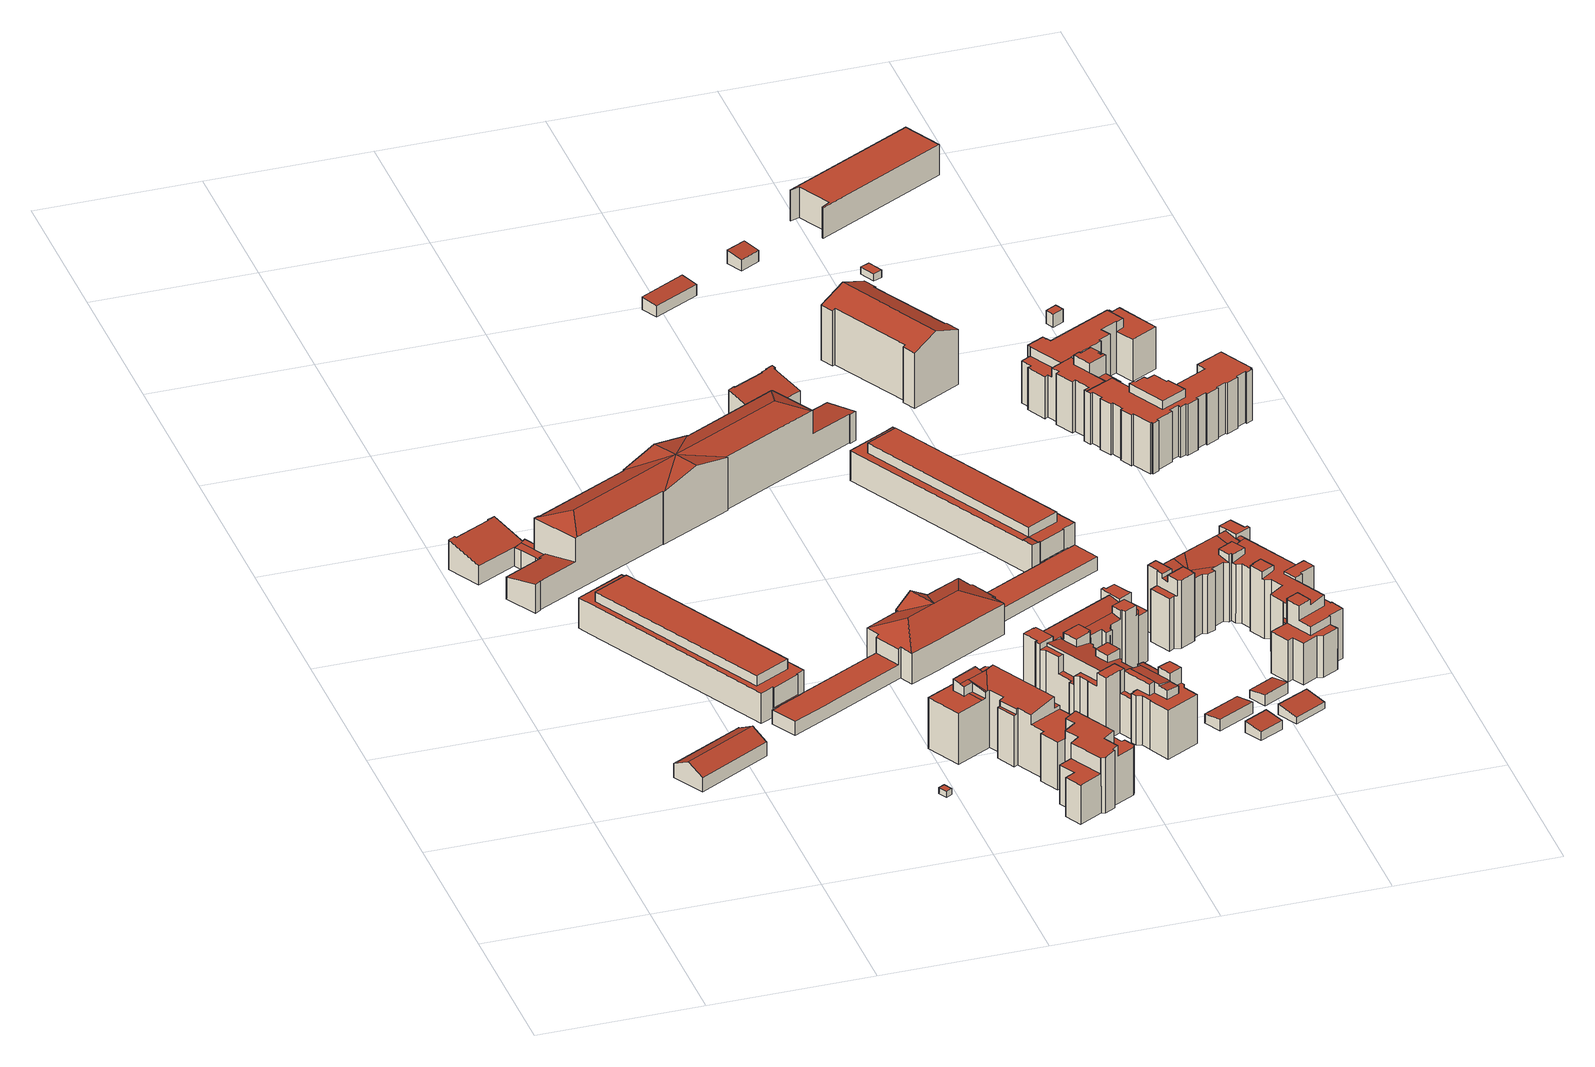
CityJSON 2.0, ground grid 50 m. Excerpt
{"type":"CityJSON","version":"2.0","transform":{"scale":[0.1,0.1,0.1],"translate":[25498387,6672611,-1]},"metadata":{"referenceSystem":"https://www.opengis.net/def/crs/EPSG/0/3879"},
"CityObjects":{
"building1":{"type":"Building","attributes":{"dateOfConstruction":"1844-01-01","measuredHeight":7.4,"class":"Lasten päiväkodit","function":"Lasten päiväkodit","usage":"Talousrakennus","roofType":"3500","storeysAboveGround":1},"address":[{"Country":"Finland","Locality":"Helsinki","ThoroughfareNumber":"3","ThoroughfareName":"Merikasarminkatu","PostCode":"00160"}],"geometry":[{"type":"Solid","lod":"2","boundaries":[[[[0,1,2,3]],[[4,5,6]],[[1,0,7,4,8]],[[6,8,4]],[[2,9,10,3]],[[9,2,1,8,6,5]],[[0,3,10,11,7]],[[9,5,11,10]],[[11,5,4,7]]]],"semantics":{"surfaces":[{"type":"GroundSurface"},{"type":"WallSurface"},{"type":"RoofSurface"}],"values":[[0,1,1,2,1,1,1,2,2]]}}]},
"building2":{"type":"Building","attributes":{"dateOfConstruction":"1979-01-01","measuredHeight":2,"usage":"Varastorakennus","roofType":"1000"},"address":[{"Country":"Finland","Locality":"Helsinki"}],"geometry":[{"type":"Solid","lod":"2","boundaries":[[[[12,13,14,15]],[[16,15,14,17]],[[18,12,15,16]],[[19,13,12,18]],[[13,19,17,14]],[[19,18,16,17]]]],"semantics":{"surfaces":[{"type":"WallSurface"},{"type":"GroundSurface"},{"type":"RoofSurface"}],"values":[[0,1,0,2,0,0]]}}]},
"building3":{"type":"Building","attributes":{"dateOfConstruction":"1820-01-01","measuredHeight":20.2,"class":"Toimistorakennukset","function":"Toimistorakennukset","usage":"Toimistorakennus","roofType":"3200;2100;3500","storeysAboveGround":3},"address":[{"Country":"Finland","Locality":"Helsinki","ThoroughfareNumber":"22","ThoroughfareName":"Laivastokatu","PostCode":"00160"}],"geometry":[{"type":"Solid","lod":"2","boundaries":[[[[20,21,22,23]],[[24,25,26,27]],[[28,29,30,31]],[[32,33,34,35]],[[36,37,38,39]],[[40,41,42,43]],[[44,45,46,47,48]],[[26,25,49,50]],[[51,52,53,54]],[[55,56,57,58]],[[59,60,61,62,63]],[[53,56,55,54]],[[64,65,66,67]],[[20,23,68,42,41,69,70,71]],[[34,21,20,71,72,35]],[[73,74,49,25,24,75,57,56,53,52,76,77,48,78,79]],[[58,57,75,80]],[[32,35,72,81,82,83,84]],[[31,30,85,86]],[[72,71,70,81]],[[87,88,89,90]],[[91,76,52,51]],[[82,92,93,83]],[[94,95,88,87]],[[96,97,98,99,100]],[[101,102,103,104,105,106,107]],[[105,104,108,45,44,77,76,91]],[[95,109,110,111,64,67,112,113,89,88]],[[114,115,79,78,47,46,116]],[[86,85,117,118,60,59,119]],[[43,42,68,120]],[[121,122,123,124,63,125,126]],[[127,128,129,130,124,123]],[[131,121,126,132]],[[49,74,133,50]],[[101,107,134,63,62,61]],[[135,110,109,136]],[[82,132,137,92]],[[36,39,137,132,126,125,63,138]],[[130,63,124]],[[138,63,99,98]],[[139,122,121,131,69,41,40]],[[108,140,141,116,46,45]],[[97,37,36,138,98]],[[131,132,82,81,70,69]],[[142,111,110,135]],[[77,44,48]],[[133,74,73,143]],[[106,96,100,134,107]],[[144,145,146,147]],[[73,79,115,143]],[[119,59,129,128]],[[112,84,83,93,113]],[[114,116,141,148]],[[66,33,32,84,112,67]],[[146,148,141,140,149,150,147]],[[151,152,150,149]],[[102,118,117,152,151,103]],[[120,68,23,22]],[[65,64,111,142]],[[102,101,61,60,118]],[[130,129,59,63]],[[63,134,100,99]],[[80,75,24,27]],[[145,144,29,28]],[[127,123,122,139]],[[38,90,89,113,93,92,137,39]],[[104,103,151,149,140,108]],[[95,94,136,109]],[[47,78,48]],[[127,139,40,43,120,22,21,34,33,66,65,142,135,136,94,87,90,38,37,97,96,106,105,91,51,54,55,58,80,27,26,50,133,143,115,114,148,146,145,28,31,86,119,128]],[[144,147,150,152,117,85,30,29]]]],"semantics":{"surfaces":[{"type":"WallSurface"},{"type":"RoofSurface"},{"type":"GroundSurface"}],"values":[[0,0,0,0,0,0,1,0,0,0,1,0,0,1,0,1,0,1,0,0,0,0,1,0,0,0,0,1,0,0,0,1,0,1,0,1,0,0,1,1,1,0,1,0,0,0,0,0,0,0,0,0,0,0,0,0,0,0,0,0,1,1,1,0,0,0,0,1,0,0,2,1]]}}]},
"building4":{"type":"Building","attributes":{"dateOfConstruction":"1979-01-01","measuredHeight":20.5,"class":"Asuinkerrostalot","function":"Muut kerrostalot","usage":"Asuinrakennus","roofType":"1000;2100;2100","storeysAboveGround":6},"address":[{"Country":"Finland","Locality":"Helsinki","ThoroughfareNumber":"4","ThoroughfareName":"Amiraalinkatu","PostCode":"00160"}],"geometry":[{"type":"Solid","lod":"2","boundaries":[[[[153,154,155,156]],[[157,158,159,160]],[[161,162,163,164]],[[165,166,167,168]],[[169,170,171,172,173,174,175,176,177,178,179,180,181,182,183,159,158,184,168,167,185,186,187,188,189,190,191,192,193]],[[194,195,196,197]],[[198,190,189,199]],[[200,199,189,188]],[[201,202,203,204]],[[205,206,207,208]],[[209,210,211,212]],[[213,214,180,179,215,216]],[[217,192,191,218]],[[219,220,221,222,223,224]],[[195,225,226,196]],[[227,228,229,230]],[[160,159,183,231]],[[232,233,234,235,236,237,238,239,240,241]],[[242,243,244,245]],[[246,247,248,249]],[[173,172,194,197,250]],[[203,251,227,230,252,253,254,246,249,255,244,243,256,257,164,163,212,211,258,259,216,215,260,261,204]],[[262,155,154,263,264,248,247,265,266,267,229,228,268,269]],[[230,229,267,252]],[[254,265,247,246]],[[270,223,222,271]],[[272,208,207,273,238,237]],[[236,274,272,237]],[[245,244,255,275]],[[268,228,227,251,276,277]],[[278,264,263,279]],[[271,222,221,280]],[[205,281,240,239,282,206]],[[200,188,187,283]],[[250,284,174,173]],[[209,212,163,162]],[[176,234,233,177]],[[283,187,186,285]],[[286,185,167,166]],[[287,184,158,157]],[[288,258,211,210]],[[282,239,238,273]],[[170,289,290,171]],[[232,178,177,233]],[[289,225,195,290]],[[231,183,182,291]],[[206,282,273,207]],[[262,269,219,224]],[[217,292,193,192]],[[196,293,284,250,197]],[[226,235,234,293,196]],[[287,165,168,184]],[[194,172,171,290,195]],[[294,256,243,242]],[[174,284,293,175]],[[266,265,254,253]],[[260,215,179,178,232,241]],[[281,295,261,260,241,240]],[[276,251,203,202]],[[296,169,193,292]],[[161,164,257,297]],[[201,204,261,295]],[[279,263,154,153]],[[288,298,259,258]],[[291,182,181,299]],[[280,221,220,300]],[[299,181,180,214]],[[294,297,257,256]],[[218,191,190,198]],[[213,216,259,298]],[[252,267,266,253]],[[274,236,235,226,225,289,170,169,296]],[[277,300,220,219,269,268]],[[270,156,155,262,224,223]],[[285,186,185,286]],[[175,293,234,176]],[[278,275,255,249,248,264]],[[278,279,153,156,270,271,280,300,277,276,202,201,295,281,205,208,272,274,296,292,217,218,198,199,200,283,285,286,166,165,287,157,160,231,291,299,214,213,298,288,210,209,162,161,297,294,242,245,275]]]],"semantics":{"surfaces":[{"type":"WallSurface"},{"type":"RoofSurface"},{"type":"GroundSurface"}],"values":[[0,0,0,0,1,1,0,0,0,0,0,0,0,1,1,0,0,1,0,0,0,1,1,0,0,0,0,0,0,0,0,0,0,0,0,0,0,0,0,0,0,0,1,0,0,0,1,0,0,1,1,0,0,0,0,0,0,0,0,0,0,0,0,0,0,0,0,0,0,0,0,0,0,0,0,0,0,2]]}}]},
"building5":{"type":"Building","attributes":{"dateOfConstruction":"1838-01-01","measuredHeight":14.2,"class":"Toimistorakennukset","function":"Toimistorakennukset","usage":"Toimistorakennus","roofType":"1000;3200;3500;2100","storeysAboveGround":3},"address":[{"Country":"Finland","Locality":"Helsinki","ThoroughfareNumber":"22","ThoroughfareName":"Laivastokatu","PostCode":"00160"}],"geometry":[{"type":"Solid","lod":"2","boundaries":[[[[301,302,303,304]],[[305,306,307,308,309,310,311,312,313,314,315,316]],[[317,318,319,320]],[[321,322,323,324]],[[325,326,327,328]],[[329,330,331,332]],[[333,334,321,324]],[[335,336,337,338]],[[339,340,330,329]],[[341,342,343,344]],[[325,328,345,346]],[[347,348,349,350,351,352,353]],[[339,354,355,356,357,358,336,335,359,360,340]],[[361,362,342,341]],[[363,364,365,366,367,368,369,370]],[[371,372,373,374,375,376,377,378,327,326,379,380,381,382]],[[383,384,385,386,387,388,310,309,308,307,306,305,389,357,356,355,354,339,329,332,390,391,392,393,394,395,396,397,398,399,400,401,402,403,404,405,406,407,408,409,410,411,412,413,414,415,416,417,418,419,420,421,422,317,320,423,424,425,426,427,428,429,430,431,432,433,434,435,436,437,369,368,367,366,438,439,440,441,442,443,444,445,446]],[[447,302,301,448]],[[428,427,426,379,326,325,346,449,450,429]],[[378,377,376,445,444,443]],[[451,452,453,454,370,369,437,436,435,434]],[[333,455,456,334]],[[457,458,459,460,400,399,398,397]],[[461,462,463,418,417,416]],[[464,465,466,467,468]],[[391,390,332,331,455,333,324,323,469,392]],[[411,470,471,412]],[[470,337,336,358,472,473,474,471]],[[448,301,304,475]],[[382,476,477,371]],[[340,360,359,335,338,478,479,456,455,331,330]],[[387,386,385,384,383,446,375,374,373,372,371,477,480]],[[481,482,483,403,402,401,400,460]],[[394,393,392,469,484,485]],[[486,343,342,362]],[[487,480,477,476,319,318,349,348]],[[353,352,463,462]],[[465,488,448,466]],[[319,476,382,381,380,379,426,425,424,423,320]],[[389,305,316,472,358,357]],[[431,430,429,450,488,465,464]],[[351,350,349,318,317,422,421,420]],[[489,345,328,327,378,443,442,441,440,490]],[[473,491,353,492,493,474]],[[494,495,467,448,488,450,449,489,490,496,497,365,364,363,370,454,453,452,451],[498,447,448,475]],[[353,462,461,499,492]],[[500,486,362,361]],[[471,474,493,492,499,415,414,413,412]],[[433,432,431,464,468,495,494,451,434]],[[475,304,303,498]],[[405,404,403,483,501,502]],[[445,376,375,446]],[[466,448,467]],[[440,439,438,366,365,497,496,490]],[[498,303,302,447]],[[487,311,310,388,387,480]],[[322,321,334,456,407,406,405,502]],[[503,504,485,484,469,323,322,502,501,483,482,481,460,459,458,457],[341,344,500,361]],[[456,479,478,338,337,470,411,410,409,408,407]],[[396,395,394,485,504,503,457,397]],[[415,499,461,416]],[[344,343,486,500]],[[352,351,420,419,418,463]],[[316,315,314,313,312,311,487,348,347,353,491,473,472]],[[345,489,449,346]],[[495,468,467]]]],"semantics":{"surfaces":[{"type":"RoofSurface"},{"type":"WallSurface"},{"type":"GroundSurface"}],"values":[[0,1,1,1,1,1,0,1,1,1,0,0,1,1,1,0,2,1,1,1,1,1,1,1,0,1,1,0,1,1,0,1,1,1,0,0,0,1,1,1,1,1,1,0,0,0,1,1,1,1,1,1,1,1,1,1,1,0,1,1,1,1,1,0,1,1]]}}]},
"building6":{"type":"Building","attributes":{"dateOfConstruction":"1980-01-01","measuredHeight":21.1,"class":"Asuinkerrostalot","function":"Muut kerrostalot","usage":"Asuinrakennus","roofType":"1000;2100","storeysAboveGround":6},"address":[{"Country":"Finland","Locality":"Helsinki","ThoroughfareNumber":"3","ThoroughfareName":"Amiraalinkatu","PostCode":"00160"}],"geometry":[{"type":"Solid","lod":"2","boundaries":[[[[505,506,507,508]],[[509,510,511,512,513,514,515,516]],[[517,518,519,520,521,522]],[[511,523,524,525,526,527,528]],[[529,530,531,532,533,534]],[[535,536,537,538,539,540,541,542,543]],[[544,545,546,547]],[[548,549,550,551]],[[552,553,554,555]],[[556,557,558,559,560,561]],[[562,563,564,565]],[[566,567,568,569,570,571]],[[572,573,574,575,576,577,578,579]],[[580,581,582,583]],[[584,585,586,587,588,589]],[[590,591,592,593]],[[594,595,596,591,590]],[[597,598,599,600]],[[601,602,603,604]],[[605,606,607,608]],[[609,610,611]],[[612,515,514,613]],[[613,514,513,614]],[[528,512,511]],[[506,509,516,507]],[[615,616,617,618]],[[619,620,621,622]],[[623,624,625,626]],[[626,625,627,628]],[[628,627,629,630]],[[631,632,633,634]],[[634,633,635,636]],[[637,522,521,638]],[[638,521,520,639]],[[640,518,517,641]],[[642,527,526,643]],[[542,525,524,543]],[[510,523,511]],[[644,645,534,533]],[[644,533,532,551,550]],[[646,531,530,647]],[[648,649,650,651]],[[652,653,654,655]],[[656,541,540,657]],[[657,540,539,658]],[[658,539,538,659]],[[659,538,537,660]],[[661,547,546,635]],[[662,545,544,663]],[[663,544,547,661]],[[664,665,666,667]],[[667,666,668,669]],[[564,670,671,565]],[[561,554,553,556]],[[672,556,553,552,673]],[[674,675,676,677]],[[548,678,679,549]],[[680,681,682,683]],[[683,682,684,685]],[[685,684,686,687]],[[687,686,688,689]],[[689,688,675,674]],[[582,558,557,583]],[[690,563,562,691]],[[692,560,693,694]],[[695,571,570,590]],[[590,570,569,594]],[[696,568,567,697]],[[698,566,571,695]],[[699,578,577,700]],[[700,577,576,701]],[[701,576,575,702]],[[703,574,573,704]],[[705,582,581,706]],[[706,581,580,707]],[[708,709,710,711]],[[712,589,588,713]],[[713,588,587,714]],[[715,586,585,558,582,705]],[[558,585,584,559]],[[716,592,591,717]],[[717,591,596,718]],[[719,718,596,595,720]],[[721,722,723,724]],[[724,723,725,726]],[[599,598,727,728,729,603,602,730]],[[725,723,722,715,705,706,707,672,673,679,678,676,675,688,686,684,682,681]],[[622,621,731,732,733,734,606,605]],[[735,535,543,524,523,510,509,506,505,736]],[[737,738,703,704,716,717,718]],[[719,720,696,697,664,667,669,690,691,739,652,655,740,741,631,634,636,648,651,742,743,708,711,712,713,714,721,724,726,680,683,685,687,689,674,677,646,647,623,626,628,630,615,618,744,745,597,600,746,601,604,612,613,614,642,643,656,657,658,659,660,699,700,701,702,747,748]],[[695,590,593,735,736,749,611,610,637,638]],[[692,694,750,650,649,662,663,661,635,633,632,751,640,641,609,611,749,733,732,645,644]],[[612,604,603,729,508,507,516,515]],[[608,607,752,744,618,617]],[[624,623,647,530,529,753]],[[648,636,635,546,545,662,649]],[[646,677,676,678,548,551,532,531]],[[743,742,750,694,693,754,755,756]],[[680,726,725,681]],[[748,747,738,737]],[[719,748,737,718]],[[721,714,587,586,715,722]],[[584,589,757,758,759,559]],[[712,711,710,757,589]],[[709,708,743,756]],[[572,579,536,535,735,593]],[[573,572,593,592,716,704]],[[747,702,575,574,703,738]],[[696,720,595,594,569,568]],[[759,758,755,754]],[[672,707,580,583,557,556]],[[552,555,644,550,549,679,673]],[[692,644,555,554,561,560]],[[739,691,562,565,671,760]],[[690,669,668,670,564,563]],[[664,697,567,566,698,665]],[[699,660,537,536,579,578]],[[653,652,739,760]],[[650,750,742,651]],[[529,534,645,732,731,753]],[[656,643,526,525,542,541]],[[740,655,654,639,520,519]],[[751,632,631,741]],[[741,740,519,518,640,751]],[[609,641,517,522,637,610]],[[615,630,629,620,619,616]],[[642,614,513,512,528,527]],[[761,745,744,752]],[[729,728,749,736,505,508]],[[597,745,761,762,727,598]],[[728,727,762,734,733,749]],[[746,600,599,730]],[[601,746,730,602]],[[755,758,757,710,709,756]],[[759,754,693,560,559]],[[653,760,671,670,668,666,665,698,695,638,639,654]],[[624,753,731,621,620,629,627,625]],[[608,617,616,619,622,605]],[[761,752,607,606,734,762]]]],"semantics":{"surfaces":[{"type":"RoofSurface"},{"type":"WallSurface"},{"type":"GroundSurface"}],"values":[[0,0,0,0,0,0,0,0,0,0,0,0,0,0,0,0,0,1,1,1,1,1,1,1,1,1,1,1,1,1,1,1,1,1,1,1,1,1,1,1,1,1,1,1,1,1,1,1,1,1,1,1,1,1,1,1,1,1,1,1,1,1,1,1,1,1,1,1,1,1,1,1,1,1,1,1,1,1,1,1,1,1,1,1,1,0,0,1,1,0,2,0,0,1,1,1,1,1,1,1,1,1,1,1,1,1,1,1,1,1,1,1,1,1,1,1,1,1,1,1,1,1,1,1,1,1,1,1,1,1,1,1,1,1,0,0,0,0,0,0]]}}]},
"building7":{"type":"Building","attributes":{"dateOfConstruction":"1991-01-01","measuredHeight":4.2,"class":"Talousrakennukset","function":"Talousrakennukset","usage":"Huoltorakennus","roofType":"1000","storeysAboveGround":1},"address":[{"Country":"Finland","Locality":"Helsinki","ThoroughfareNumber":"1","ThoroughfareName":"Merikasarmin laituri","PostCode":"00160"}],"geometry":[{"type":"Solid","lod":"2","boundaries":[[[[763,764,765,766]],[[767,768,769,770]],[[767,766,765,768]],[[768,765,764,769]],[[769,764,763,770]],[[770,763,766,767]]]],"semantics":{"surfaces":[{"type":"RoofSurface"},{"type":"GroundSurface"},{"type":"WallSurface"}],"values":[[0,1,2,2,2,2]]}}]},
"building8":{"type":"Building","attributes":{"dateOfConstruction":"1980-01-01","measuredHeight":3.7,"class":"Talousrakennukset","function":"Talousrakennukset","usage":"Talousrakennus","roofType":"1000","storeysAboveGround":1},"address":[{"Country":"Finland","Locality":"Helsinki","ThoroughfareNumber":"3","ThoroughfareName":"Amiraalinkatu","PostCode":"00160"}],"geometry":[{"type":"Solid","lod":"2","boundaries":[[[[771,772,773,774]],[[775,776,777,778]],[[775,774,773,776]],[[776,773,772,777]],[[777,772,771,778]],[[778,771,774,775]]]],"semantics":{"surfaces":[{"type":"RoofSurface"},{"type":"GroundSurface"},{"type":"WallSurface"}],"values":[[0,1,2,2,2,2]]}}]},
"building9":{"type":"Building","attributes":{"dateOfConstruction":"1982-01-01","measuredHeight":3.7,"class":"Talousrakennukset","function":"Talousrakennukset","usage":"Talousrakennus","roofType":"2100","storeysAboveGround":1},"address":[{"Country":"Finland","Locality":"Helsinki","ThoroughfareNumber":"1","ThoroughfareName":"Amiraalinkatu","PostCode":"00160"}],"geometry":[{"type":"Solid","lod":"2","boundaries":[[[[779,780,781,782]],[[783,784,785,786]],[[784,783,780,779]],[[785,784,779,782]],[[782,781,786,785]],[[783,786,781,780]]]],"semantics":{"surfaces":[{"type":"WallSurface"},{"type":"GroundSurface"},{"type":"RoofSurface"}],"values":[[0,0,0,1,0,2]]}}]},
"building10":{"type":"Building","attributes":{"dateOfConstruction":"1981-01-01","measuredHeight":3.7,"class":"Talousrakennukset","function":"Talousrakennukset","usage":"Talousrakennus","roofType":"1000","storeysAboveGround":1},"address":[{"Country":"Finland","Locality":"Helsinki","ThoroughfareNumber":"4","ThoroughfareName":"Matruusinkatu","PostCode":"00160"}],"geometry":[{"type":"Solid","lod":"2","boundaries":[[[[787,788,789,790]],[[791,792,793,794]],[[791,790,789,792]],[[792,789,788,793]],[[793,788,787,794]],[[794,787,790,791]]]],"semantics":{"surfaces":[{"type":"RoofSurface"},{"type":"GroundSurface"},{"type":"WallSurface"}],"values":[[0,1,2,2,2,2]]}}]},
"building11":{"type":"Building","attributes":{"dateOfConstruction":"1980-01-01","measuredHeight":3.4,"class":"Talousrakennukset","function":"Talousrakennukset","usage":"Talousrakennus","roofType":"2100","storeysAboveGround":1},"address":[{"Country":"Finland","Locality":"Helsinki","ThoroughfareNumber":"2","ThoroughfareName":"Matruusinkatu","PostCode":"00160"}],"geometry":[{"type":"Solid","lod":"2","boundaries":[[[[795,796,797,798]],[[799,800,796,795]],[[800,799,801,802]],[[802,801,798,797]],[[802,797,796,800]],[[798,801,799,795]]]],"semantics":{"surfaces":[{"type":"WallSurface"},{"type":"RoofSurface"},{"type":"GroundSurface"}],"values":[[0,0,0,0,1,2]]}}]},
"building12":{"type":"Building","attributes":{"dateOfConstruction":"1986-01-01","measuredHeight":21.6,"class":"Toimistorakennukset","function":"Toimistorakennukset","usage":"Toimistorakennus","roofType":"3500","storeysAboveGround":3},"address":[{"Country":"Finland","Locality":"Helsinki","ThoroughfareNumber":"22","ThoroughfareName":"Laivastokatu","PostCode":"00160"}],"geometry":[{"type":"Solid","lod":"2","boundaries":[[[[803,804,805,806,807,808,809,810,811,812,813,814]],[[812,815,816,813]],[[817,818,819,820,821,822,823,824]],[[807,820,819,808]],[[803,825,824,823,804]],[[810,826,827,811]],[[808,819,818,809]],[[809,818,817,826,810]],[[828,816,815,827,826,817,824,825]],[[814,828,825,803]],[[804,823,822,805]],[[806,821,820,807]],[[811,827,815,812]],[[805,822,821,806]],[[813,816,828,814]]]],"semantics":{"surfaces":[{"type":"GroundSurface"},{"type":"WallSurface"},{"type":"RoofSurface"}],"values":[[0,1,2,1,1,1,1,1,2,1,1,1,1,1,1]]}}]},
"building13":{"type":"Building","attributes":{"dateOfConstruction":"1991-01-01","measuredHeight":4.3,"class":"Talousrakennukset","function":"Talousrakennukset","usage":"Huoltorakennus","roofType":"1000","storeysAboveGround":1},"address":[{"Country":"Finland","Locality":"Helsinki","ThoroughfareNumber":"1","ThoroughfareName":"Merikasarmin laituri","PostCode":"00160"}],"geometry":[{"type":"Solid","lod":"2","boundaries":[[[[829,830,831,832]],[[833,834,835,836]],[[833,832,831,834]],[[834,831,830,835]],[[835,830,829,836]],[[836,829,832,833]]]],"semantics":{"surfaces":[{"type":"RoofSurface"},{"type":"GroundSurface"},{"type":"WallSurface"}],"values":[[0,1,2,2,2,2]]}}]},
"building14":{"type":"Building","attributes":{"dateOfConstruction":"1981-01-01","measuredHeight":22.3,"class":"Asuinkerrostalot","usage":"Asuinrakennus","roofType":"1000;2100","storeysAboveGround":6},"address":[{"Country":"Finland","Locality":"Helsinki","ThoroughfareNumber":"4","ThoroughfareName":"Matruusinkatu","PostCode":"00160"}],"geometry":[{"type":"MultiSurface","lod":"2","boundaries":[[[837,838,839,840,841,842]],[[843,844,845,846]],[[847,848,849,850]],[[851,852,853,854,855]],[[856,857,858,859]],[[860,861,862,863]],[[864,865,866,867]],[[868,869,870,871]],[[872,873,874,875,876,877]],[[878,879,849,848,880,881]],[[882,883,884,885,886,887]],[[888,889,890]],[[891,892,893,894,895,896,897,862,861]],[[898,899,900,901]],[[902,903,844,843]],[[904,905,906,907]],[[908,909,910,911]],[[912,913,914,915,877,876]],[[916,917,918,919]],[[920,921,863,862,897,922]],[[923,924,925,926,927,928]],[[929,930,931,932,933,934]],[[935,936,937,938,939]],[[940,941,925,924]],[[920,942,859,858,854,853,921]],[[943,944,945,946,947,948]],[[903,949,950,948,947,929,934,951,845,844]],[[952,953,954,955]],[[956,873,872,957]],[[958,959,960,961]],[[938,937,865,864]],[[962,963,933,932,900,899]],[[964,965,869,868]],[[966,967,864,867]],[[882,887,968,969]],[[970,971,896,895]],[[958,972,973,974,959]],[[912,876,875,975]],[[976,977,965,964]],[[978,979,837,842]],[[980,886,885,981,966,867,866,982]],[[983,984,985,980,982,986]],[[987,988,989,990]],[[991,992,993,889]],[[956,994,995,996,878,881]],[[856,859,942,997]],[[998,863,921,853,852]],[[999,1000,963,962,1001,1002]],[[1003,1004,1005,1006,1007,898,901,994,956,957,891,861,860,888,890,1008,1009,1010,1011,1012,987,990,926,925,941]],[[931,995,994,901,900,932]],[[1013,1014,1015,1016,919,918,1017,1018,1019]],[[1020,1021,973,972]],[[851,855,1022,1023,1024,1018,1017,1025]],[[1026,1027,1028,1029,993,992]],[[896,971,1030,1031,922,897]],[[892,915,914,1032,870,869,965,977,1033,893]],[[939,1034,1035,1015,1014,910,909,1036,935]],[[917,1037,1017,918]],[[889,888,1038,998,852,1039]],[[894,1040,970,895]],[[1035,1034,1041]],[[983,986,1042,1043]],[[1044,1045,1010,1009,1028,1027]],[[1005,1004,1046,1047]],[[1035,1016,1015]],[[927,989,988,1048,1049,928]],[[1000,1050,951,934,933,963]],[[1039,1051,1052,974,973,1021,1053,991,889]],[[1035,1041,916,919,1016]],[[1054,1055,904,907]],[[1037,1025,1017]],[[962,899,898,1007,1056,1001]],[[1057,1031,1030,1058]],[[841,840,1059,1060]],[[880,874,873,956,881]],[[1061,1062,1049,1048,1012,1011]],[[1003,941,940,1063]],[[1064,1065,839,838]],[[911,910,1014,1013]],[[1008,1029,1028,1009]],[[1066,1043,1042,936,935,1036]],[[947,946,930,929]],[[1057,997,942,920,922,1031]],[[1012,1048,988,987]],[[1067,1024,1023,1068]],[[1019,1018,1024,1067]],[[1056,1007,1006,1069,1070]],[[1071,950,949,1072]],[[888,860,1038,1073]],[[1020,1044,1027,1026,1053,1021]],[[1052,1051,1074]],[[923,928,1049,1062]],[[846,845,951,1050]],[[986,982,866,865,937,936,1042]],[[878,996,1075,879]],[[894,893,1033,1040]],[[903,902,1072,949]],[[857,1076,1022,855,854,858]],[[1038,860,863,998]],[[961,960,979,978]],[[1061,1011,1010,1045]],[[980,985,968,887,886]],[[837,979,960,959,974,1052,1074,938,864,967,1064,838]],[[890,889,993,1029,1008]],[[1001,1056,1069,1002]],[[944,943,1071,1072,902,843,846,1050,1000,999,1047,1046,1063,940,924,923,1062,1061,1045,1044,1020,972,958,961,978,842,841,1060,883,882,969,984,983,1043,1066,908,911,1013,1019,1067,1068,1076,857,856,997,1057,1058,976,964,868,871,1077,913,912,975,847,850,1054,907,906,952,955]],[[1068,1023,1022,1076]],[[906,905,953,952]],[[1054,850,849,879,1075,1055]],[[1047,999,1002,1069,1006,1005]],[[954,953,905,904,1055,1075,996,995,931,930,946,945]],[[969,968,985,984]],[[943,948,950,1071]],[[1077,1032,914,913]],[[954,945,944,955]],[[872,877,915,892,891,957]],[[981,1065,1064,967,966]],[[871,870,1032,1077]],[[990,989,927,926]],[[1004,1003,1063,1046]],[[976,1058,1030,971,970,1040,1033,977]],[[1039,852,851,1025,1037,917,916,1041,1034,939,938,1074,1051]],[[1066,1036,909,908]],[[1053,1026,992,991]],[[981,885,884,1059,840,839,1065]],[[1060,1059,884,883]],[[847,975,875,874,880,848]]],"semantics":{"surfaces":[{"type":"WallSurface"},{"type":"RoofSurface"},{"type":"GroundSurface"}],"values":[0,0,0,0,0,1,0,0,1,1,0,0,0,0,0,0,0,0,0,0,0,0,0,0,1,0,1,0,0,0,0,1,0,1,0,0,0,0,0,0,0,0,0,0,0,0,0,0,1,0,0,0,1,1,1,1,1,1,1,1,0,0,0,0,0,1,0,1,1,0,0,0,0,0,0,0,0,0,0,0,0,0,0,0,0,0,0,0,0,0,1,0,0,1,0,0,0,0,0,0,0,1,1,0,1,2,0,0,0,0,1,0,0,0,0,0,0,0,0,0,0,0,0,0,1,0,0]}}]},
"building15":{"type":"Building","attributes":{"dateOfConstruction":"2012-01-01","measuredHeight":2.4,"usage":"Muuntamo","roofType":"1000"},"address":[{"Country":"Finland","Locality":"Helsinki"}],"geometry":[{"type":"Solid","lod":"2","boundaries":[[[[1078,1079,1080,1081]],[[1082,1083,1084,1085]],[[1082,1081,1080,1083]],[[1083,1080,1079,1084]],[[1084,1079,1078,1085]],[[1085,1078,1081,1082]]]],"semantics":{"surfaces":[{"type":"RoofSurface"},{"type":"GroundSurface"},{"type":"WallSurface"}],"values":[[0,1,2,2,2,2]]}}]},
"building16":{"type":"Building","attributes":{"dateOfConstruction":"1982-01-01","measuredHeight":19.8,"class":"Asuinkerrostalot","function":"Muut kerrostalot","usage":"Palvelutalo","roofType":"1000","storeysAboveGround":4},"address":[{"Country":"Finland","Locality":"Helsinki","ThoroughfareNumber":"1","ThoroughfareName":"Merisotilaantori","PostCode":"00160"}],"geometry":[{"type":"Solid","lod":"2","boundaries":[[[[1086,1087,1088,1089]],[[1090,1091,1092,1093]],[[1094,1095,1096,1097]],[[1098,1099,1100,1101]],[[1102,1103,1104,1105]],[[1105,1104,1106,1107]],[[1108,1109,1110,1111]],[[1112,1113,1114,1115]],[[1116,1117,1118,1119,1120,1121,1122,1123,1124,1125,1126,1127,1128,1129,1130,1131,1132,1133,1134,1135,1114,1113,1136,1137,1138,1139,1140,1141,1142,1106,1104,1103,1143,1144,1145,1146,1147,1100,1099,1148,1149,1150,1151,1152,1096,1095,1153]],[[1154,1155,1156,1157]],[[1158,1138,1137,1159]],[[1150,1160,1161,1151]],[[1162,1144,1143,1163]],[[1164,1165,1166,1167]],[[1168,1132,1131,1169]],[[1170,1171,1172,1173]],[[1174,1117,1116,1175]],[[1176,1119,1118,1177]],[[1178,1136,1113,1112]],[[1179,1180,1160,1150,1181]],[[1182,1183,1184,1185]],[[1186,1187,1188,1189,1190]],[[1191,1192,1193,1194]],[[1115,1114,1135,1195]],[[1196,1197,1198,1199]],[[1200,1128,1127,1201]],[[1170,1173,1202,1203]],[[1204,1205,1206,1207]],[[1145,1144,1162,1208]],[[1209,1210,1172,1171]],[[1211,1126,1125,1212]],[[1213,1214,1215,1216]],[[1217,1218,1219,1220,1221,1222,1098,1101,1223,1224]],[[1225,1153,1095,1094]],[[1226,1142,1141,1227]],[[1228,1229,1193,1192]],[[1191,1194,1230,1231]],[[1232,1233,1234,1235]],[[1107,1106,1142,1226]],[[1212,1125,1124,1236]],[[1237,1234,1233,1238,1239,1190,1189,1240]],[[1241,1242,1243,1244]],[[1209,1089,1088,1210]],[[1245,1134,1133,1246]],[[1099,1098,1222,1148]],[[1169,1131,1130,1247]],[[1159,1137,1136,1178]],[[1248,1140,1139,1249]],[[1250,1251,1252,1253]],[[1247,1130,1129,1254]],[[1255,1238,1233,1232]],[[1195,1135,1134,1245]],[[1256,1239,1238,1255]],[[1189,1188,1257,1240]],[[1258,1259,1205,1204]],[[1191,1231,1260,1261,1111,1110,1202,1173,1172,1210,1088,1087,1166,1165,1228,1192]],[[1182,1185,1262,1263]],[[1133,1132,1168,1246]],[[1258,1264,1237,1240,1257,1259]],[[1265,1253,1252,1266,1149,1148,1222,1221]],[[1267,1268,1269,1187,1270,1271,1272]],[[1231,1230,1273,1260]],[[1274,1275,1276,1229,1228,1165,1164]],[[1215,1214,1277,1156,1155,1161,1160,1180,1278,1270,1187,1186,1279,1280]],[[1188,1187,1269,1243,1242,1262,1185,1184,1273,1230,1194,1193,1229,1276,1206,1205,1259,1257]],[[1281,1282,1283,1180,1179]],[[1158,1159,1178,1112,1115,1195,1245,1246,1168,1169,1247,1254,1200,1201,1211,1212,1236,1284,1285,1286,1287,1176,1177,1174,1175,1225,1094,1097,1288,1154,1157,1289,1213,1216,1290,1291,1256,1255,1232,1235,1264,1258,1204,1207,1275,1274,1164,1167,1086,1089,1209,1171,1170,1203,1109,1108,1292,1183,1182,1263,1241,1244,1293,1268,1267,1294,1295,1090,1093,1196,1199,1250,1253,1265,1296,1297,1298,1299,1208,1162,1163,1102,1105,1107,1226,1227,1248,1249]],[[1207,1206,1276,1275]],[[1265,1221,1220,1296]],[[1243,1269,1268,1293,1244]],[[1203,1202,1110,1109]],[[1118,1117,1174,1177]],[[1086,1167,1166,1087]],[[1183,1292,1261,1260,1273,1184]],[[1139,1138,1158,1249]],[[1272,1271,1300,1283,1282,1198,1197,1092,1091,1301]],[[1287,1120,1119,1176]],[[1254,1129,1128,1200]],[[1181,1266,1252,1251,1281,1179]],[[1215,1280,1290,1216]],[[1236,1124,1123,1284]],[[1108,1111,1261,1292]],[[1290,1280,1279,1291]],[[1093,1092,1197,1196]],[[1297,1219,1218,1298]],[[1143,1103,1102,1163]],[[1116,1153,1225,1175]],[[1146,1145,1208,1299,1217,1224]],[[1181,1150,1149,1266]],[[1180,1283,1300,1278]],[[1250,1199,1198,1282,1281,1251]],[[1278,1300,1271,1270]],[[1097,1096,1152,1288]],[[1154,1288,1152,1151,1161,1155]],[[1256,1291,1279,1186,1190,1239]],[[1227,1141,1140,1248]],[[1217,1299,1298,1218]],[[1147,1223,1101,1100]],[[1146,1224,1223,1147]],[[1285,1122,1121,1286]],[[1295,1301,1091,1090]],[[1296,1220,1219,1297]],[[1286,1121,1120,1287]],[[1237,1264,1235,1234]],[[1277,1214,1213,1289]],[[1284,1123,1122,1285]],[[1157,1156,1277,1289]],[[1263,1262,1242,1241]],[[1272,1301,1295,1294,1267]],[[1127,1126,1211,1201]]]],"semantics":{"surfaces":[{"type":"WallSurface"},{"type":"RoofSurface"},{"type":"GroundSurface"}],"values":[[0,0,0,0,0,0,0,0,1,0,0,0,0,0,0,0,0,0,0,0,0,0,0,0,0,0,0,0,0,0,0,0,1,0,0,0,0,0,0,0,1,0,0,0,0,0,0,0,0,0,0,0,0,0,0,1,0,0,0,0,0,0,0,1,1,0,2,0,0,0,0,0,0,0,0,1,0,0,1,0,0,0,0,0,0,0,0,0,0,0,0,0,0,0,0,0,0,0,0,0,0,0,0,0,0,0,0,0,0,0]]}}]},
"building17":{"type":"Building","attributes":{"dateOfConstruction":"2013-01-01","measuredHeight":8.7,"class":"Toimistorakennukset","function":"Toimistorakennukset","usage":"Toimistorakennus","roofType":"1000","storeysAboveGround":2},"address":[{"Country":"Finland","Locality":"Helsinki","ThoroughfareNumber":"3","ThoroughfareName":"Merikasarmin laituri","PostCode":"00160"}],"geometry":[{"type":"Solid","lod":"2","boundaries":[[[[1302,1303,1304,1305,1306,1307,1308,1309]],[[1308,1310,1311,1309]],[[1306,1305,1312,1313]],[[1304,1314,1312,1305]],[[1306,1313,1315,1307]],[[1308,1307,1315,1310]],[[1312,1314,1316,1317,1311,1310,1315,1313]],[[1304,1303,1316,1314]],[[1302,1309,1311,1317]],[[1302,1317,1316,1303]]]],"semantics":{"surfaces":[{"type":"GroundSurface"},{"type":"WallSurface"},{"type":"RoofSurface"}],"values":[[0,1,1,1,1,1,2,1,1,1]]}}]},
"building18":{"type":"Building","attributes":{"dateOfConstruction":"2011-01-01","measuredHeight":3.1,"usage":"Muu rakennus","roofType":"1000"},"address":[{"Country":"Finland","Locality":"Helsinki"}],"geometry":[{"type":"Solid","lod":"2","boundaries":[[[[1318,1319,1320,1321]],[[1319,1322,1323,1320]],[[1322,1324,1325,1323]],[[1319,1318,1324,1322]],[[1323,1325,1321,1320]],[[1324,1318,1321,1325]]]],"semantics":{"surfaces":[{"type":"WallSurface"},{"type":"RoofSurface"},{"type":"GroundSurface"}],"values":[[0,0,0,1,2,0]]}}]}
},
"vertices":[
[242,530,92],[471,653,92],[521,556,92],[295,434,92],[470,652,137],[496,604,166],[496,604,137],[242,530,137],[471,653,137],[521,556,138],[295,434,137],[268,482,166],
[945,267,89],[958,241,89],[958,241,69],[945,267,69],[926,258,69],[940,231,69],[926,258,89],[940,231,89],
[231,1683,122],[231,1683,49],[109,1619,49],[109,1619,122],[1116,2388,145],[1138,2400,145],[1138,2400,49],[1116,2388,49],[1285,2102,49],[1285,2102,144],[1265,2091,144],[1265,2091,49],[196,1752,111],[196,1752,49],[221,1706,49],[221,1706,111],[541,1892,222],[541,1892,49],[245,1739,49],[245,1739,222],[179,1536,49],[179,1536,143],[180,1533,144],[180,1533,49],[1037,2214,120],[1059,2170,120],[1066,2225,110],[1065,2229,110],[1059,2226,112],[1143,2390,142],[1143,2390,49],[1004,2328,49],[1004,2328,144],[1005,2326,144],[1005,2326,49],[1101,2375,49],[1101,2375,143],[1100,2377,144],[1100,2377,49],[832,1870,222],[1129,2024,223],[1035,2061,251],[805,1942,251],[688,1882,251],[59,1713,110],[59,1713,49],[183,1776,49],[183,1776,109],[162,1522,144],[304,1600,144],[249,1701,120],[228,1690,120],[228,1690,110],[1187,2298,113],[1139,2388,142],[1117,2385,144],[984,2317,144],[1037,2214,112],[1065,2229,112],[1061,2235,114],[1117,2385,49],[249,1701,116],[229,1738,116],[205,1783,116],[184,1773,111],[1263,2095,143],[1263,2095,49],[140,1882,49],[140,1882,145],[162,1893,145],[162,1893,49],[984,2317,49],[242,1745,121],[218,1790,121],[141,1880,49],[141,1880,144],[763,2012,49],[539,1895,49],[539,1895,222],[649,1953,251],[763,2012,221],[1057,2160,222],[1062,2162,220],[1062,2162,120],[1063,2163,120],[1063,2163,49],[764,2008,49],[764,2008,222],[1061,2168,120],[29,1822,144],[26,1827,146],[4,1815,146],[184,1773,108],[218,1790,108],[1074,2211,49],[1061,2235,49],[1074,2211,110],[1135,2028,144],[1135,2028,220],[832,1870,49],[162,1522,49],[310,1603,223],[609,1755,222],[611,1752,221],[613,1754,221],[570,1821,251],[330,1697,251],[611,1752,49],[834,1866,49],[834,1866,222],[726,1811,251],[304,1600,220],[229,1738,220],[1139,2388,49],[763,2011,221],[26,1827,49],[29,1822,49],[242,1745,220],[540,1894,222],[609,1755,49],[1105,2148,110],[1097,2164,110],[4,1815,49],[1187,2298,49],[1234,2204,122],[1234,2204,49],[1109,2140,49],[1109,2140,122],[1097,2164,49],[1107,2143,110],[1107,2143,122],[1080,2129,120],[1080,2129,122],
[1341,38,56],[1341,38,238],[1329,42,236],[1329,42,56],[1257,482,56],[1257,482,223],[1249,476,223],[1249,476,56],[1399,210,56],[1384,240,56],[1384,240,212],[1399,210,212],[1230,511,56],[1198,573,56],[1198,573,223],[1230,511,223],[1032,404,223],[1114,447,223],[1090,493,223],[1074,484,223],[1054,522,223],[1132,563,223],[1145,539,223],[1160,546,223],[1181,557,223],[1292,347,223],[1310,357,223],[1273,430,223],[1264,425,223],[1250,452,223],[1259,457,223],[1243,510,223],[1207,578,223],[1191,609,223],[1179,610,223],[1177,613,223],[1121,583,223],[1115,593,223],[1087,578,223],[1084,564,223],[977,508,223],[1074,484,254],[1102,499,254],[1095,513,256],[1067,498,256],[1115,593,56],[1121,583,56],[1177,613,56],[1221,251,56],[1251,192,56],[1251,192,212],[1221,251,212],[1174,344,56],[1174,344,223],[1144,401,223],[1144,401,56],[1374,236,56],[1363,258,56],[1363,258,212],[1374,236,212],[1349,284,56],[1273,430,56],[1310,357,212],[1349,284,212],[1084,564,56],[1087,578,56],[1274,143,184],[1234,122,184],[1262,72,184],[1229,54,184],[1256,3,184],[1328,42,184],[1126,454,244],[1130,456,244],[1276,202,212],[1276,202,241],[1310,220,247],[1310,220,212],[1259,457,56],[1292,347,261],[1181,557,261],[1160,546,256],[1133,458,244],[1140,461,245],[1166,413,245],[1152,405,242],[1182,348,242],[1186,350,243],[1210,304,243],[1432,147,56],[1432,147,212],[1449,114,212],[1449,114,56],[1363,119,212],[1363,119,247],[1387,72,247],[1387,72,212],[1054,522,261],[1275,204,212],[1294,251,212],[1328,269,212],[1397,137,212],[1443,102,212],[1422,143,212],[1393,198,212],[1355,253,212],[1342,279,212],[1210,304,212],[1234,259,212],[1328,42,236],[1373,55,244],[1369,63,244],[1397,137,254],[1328,269,254],[1294,251,247],[1300,157,241],[1274,143,236],[1256,3,56],[1229,54,56],[1166,413,56],[1152,405,223],[1140,461,56],[1443,102,56],[1275,204,56],[1300,157,56],[1369,63,56],[1373,55,56],[1262,72,56],[1186,350,56],[1182,348,223],[1179,610,56],[1132,563,261],[1191,609,56],[1207,578,56],[1243,510,56],[1355,253,56],[1126,454,223],[1102,499,223],[1250,452,56],[977,508,56],[1145,539,256],[1422,143,56],[1234,259,56],[1032,404,56],[1393,198,56],[1342,279,56],[1264,425,56],[1234,122,56],
[1529,1303,196],[1626,1354,196],[1337,1908,196],[1240,1857,196],[1034,826,65],[1131,876,65],[1136,879,65],[1249,938,65],[1254,940,65],[1356,993,65],[1356,993,165],[1254,940,165],[1249,938,165],[1136,879,165],[1131,876,165],[1034,826,165],[1277,1156,65],[1277,1156,166],[1296,1115,166],[1296,1115,65],[699,822,99],[699,822,164],[615,778,164],[615,778,99],[1559,1254,99],[1559,1254,110],[1640,1296,110],[1640,1296,99],[601,751,65],[601,751,110],[623,762,110],[623,762,65],[622,764,99],[706,807,99],[1007,864,110],[1007,864,161],[967,944,161],[967,944,110],[643,674,65],[643,674,110],[392,1414,164],[392,1414,196],[681,860,196],[681,860,164],[1633,1310,99],[1552,1268,99],[1213,1024,207],[1235,1035,207],[1274,1154,168],[1174,1103,168],[1169,1100,168],[1167,1105,165],[1151,992,207],[749,729,65],[779,745,65],[1007,864,65],[1013,867,65],[1013,867,166],[779,745,110],[749,729,110],[282,1357,164],[282,1357,196],[1367,1923,164],[1656,1369,164],[1673,1335,164],[1673,1335,65],[1656,1369,65],[1367,1923,65],[1347,1962,65],[1347,1962,164],[1345,1041,110],[1571,1159,110],[1597,1172,110],[1694,1223,110],[1704,1228,110],[1664,1306,110],[1653,1301,110],[1641,1294,110],[1560,1252,110],[1556,1250,110],[1530,1237,110],[1306,1120,110],[1694,1223,65],[1597,1172,65],[1571,1159,65],[1345,1041,65],[1335,1036,65],[1354,996,65],[1033,827,65],[622,764,65],[615,778,65],[613,782,65],[589,770,65],[572,761,65],[555,794,65],[266,1348,65],[245,1390,65],[261,1398,65],[370,1455,65],[395,1467,65],[416,1427,65],[705,873,65],[722,840,65],[698,827,65],[697,826,65],[699,822,65],[706,807,65],[708,808,65],[738,824,65],[967,944,65],[975,948,65],[955,990,65],[1051,1040,65],[1059,1043,65],[1062,1045,65],[1059,1051,65],[1110,1077,65],[1166,1105,65],[1167,1105,65],[1169,1100,65],[1174,1103,65],[1274,1154,65],[1306,1120,65],[1530,1237,65],[1556,1250,65],[1560,1252,65],[1559,1254,65],[1552,1268,65],[1551,1272,65],[1546,1269,65],[1524,1258,65],[1507,1291,65],[1218,1845,65],[1198,1884,65],[1220,1896,65],[1317,1946,65],[1329,1953,65],[1656,1326,65],[1643,1320,65],[1631,1314,65],[1633,1310,65],[1640,1296,65],[1641,1294,65],[1653,1301,65],[1664,1306,65],[1704,1228,65],[1626,1354,164],[1529,1303,164],[1552,1268,164],[1551,1272,164],[1198,1884,164],[1220,1896,164],[1317,1946,164],[1329,1953,164],[622,764,110],[706,807,110],[245,1390,164],[261,1398,164],[370,1455,164],[395,1467,164],[1059,1051,169],[1110,1077,207],[1166,1105,165],[1524,1258,166],[1546,1269,163],[1529,1303,163],[1522,1299,164],[1507,1291,166],[613,782,164],[975,948,166],[955,990,166],[1033,827,166],[1059,944,207],[955,990,167],[1240,1857,164],[1306,1120,161],[1345,1041,161],[738,824,110],[708,808,110],[1335,1036,166],[416,1427,164],[705,873,164],[722,840,164],[589,770,164],[572,761,164],[572,803,196],[1354,996,166],[1546,1269,164],[1633,1310,164],[1631,1314,164],[1090,960,207],[1059,1043,167],[1051,1040,167],[1218,1845,164],[1507,1291,164],[1643,1320,164],[1656,1326,164],[1337,1908,164],[1062,1045,169],[572,803,164],[698,827,164],[697,826,164],[266,1348,164],[555,794,164],
[1362,683,219],[1388,696,219],[1379,714,219],[1353,701,219],[1388,696,220],[1441,724,220],[1434,738,220],[1426,752,220],[1410,744,220],[1405,728,220],[1384,717,220],[1379,714,220],[1439,599,269],[1485,623,269],[1483,628,269],[1489,631,269],[1468,672,269],[1415,644,269],[1441,724,226],[1483,746,226],[1473,767,217],[1431,745,217],[1427,752,213],[1426,752,213],[1443,429,260],[1459,398,260],[1506,422,260],[1508,419,260],[1522,427,260],[1504,460,260],[1602,808,191],[1587,836,191],[1580,832,191],[1575,817,191],[1522,789,191],[1489,771,191],[1487,774,191],[1473,767,191],[1483,746,191],[1497,498,266],[1539,520,266],[1517,562,266],[1475,540,266],[1531,374,187],[1545,381,187],[1522,427,187],[1508,419,187],[1567,340,252],[1584,350,252],[1540,436,252],[1522,427,252],[1584,350,250],[1593,334,250],[1632,355,242],[1611,396,242],[1579,457,242],[1540,436,250],[1548,643,93],[1568,654,93],[1563,664,94],[1543,653,94],[1602,704,269],[1605,706,269],[1611,695,269],[1650,715,269],[1629,756,269],[1586,734,269],[1621,771,263],[1661,792,263],[1656,801,263],[1654,800,263],[1629,848,263],[1601,833,263],[1597,841,263],[1587,836,263],[1607,306,245],[1647,327,239],[1632,355,239],[1593,334,245],[1611,396,266],[1632,355,266],[1671,375,266],[1657,401,266],[1650,415,266],[1639,410,266],[1629,756,247],[1647,765,247],[1639,780,250],[1621,771,250],[1650,715,237],[1657,719,237],[1662,735,239],[1329,631,55],[1329,631,264],[1336,635,264],[1336,635,55],[1346,700,55],[1346,700,264],[1347,698,264],[1347,698,55],[1391,574,189],[1391,574,244],[1375,565,244],[1375,565,189],[1410,655,244],[1410,655,249],[1385,642,249],[1384,717,55],[1405,728,55],[1410,744,55],[1389,514,55],[1389,514,189],[1399,519,189],[1399,519,55],[1397,499,189],[1397,499,216],[1423,513,216],[1423,513,189],[1426,461,55],[1426,461,216],[1429,462,216],[1429,462,55],[1413,492,216],[1413,492,55],[1398,497,216],[1398,497,55],[1486,596,55],[1486,596,237],[1506,557,237],[1506,557,55],[1517,562,234],[1517,562,55],[1415,644,247],[1468,672,247],[1489,631,238],[1485,623,234],[1439,599,244],[1427,752,55],[1431,745,55],[1522,427,245],[1504,460,245],[1506,422,55],[1459,398,55],[1542,514,55],[1542,514,234],[1537,498,237],[1537,498,55],[1495,648,55],[1495,648,241],[1490,632,238],[1490,632,55],[1487,774,55],[1489,771,55],[1522,789,55],[1575,817,55],[1580,832,55],[1475,540,243],[1539,520,234],[1497,498,243],[1566,685,55],[1566,685,240],[1560,669,238],[1560,669,55],[1560,668,238],[1560,668,55],[1563,664,237],[1543,653,237],[1584,350,215],[1567,340,215],[1522,366,55],[1522,366,215],[1532,372,215],[1532,372,55],[1531,374,215],[1545,381,215],[1592,250,55],[1592,250,215],[1560,314,215],[1560,314,55],[1562,315,215],[1562,315,55],[1547,344,215],[1547,344,55],[1531,349,215],[1531,349,55],[1568,654,55],[1548,643,55],[1579,457,233],[1574,466,242],[1574,466,233],[1586,734,247],[1611,695,55],[1605,706,55],[1602,704,240],[1597,841,55],[1601,833,55],[1629,848,55],[1654,800,55],[1656,801,218],[1661,792,218],[1632,355,215],[1647,327,215],[1607,306,215],[1623,466,55],[1623,466,210],[1620,447,210],[1620,447,55],[1639,410,55],[1650,415,55],[1657,401,55],[1671,375,215],[1639,780,218],[1647,765,218],[1662,735,218],[1662,735,55],[1657,719,55],[1676,366,55],[1676,366,215],[1671,351,215],[1671,351,55],[1694,304,215],[1694,304,55],[1336,616,264],[1384,641,264],[1353,701,264],[1311,682,264],[1461,438,216],[1461,438,254],[1362,630,254],[1362,630,244],[1602,808,257],[1362,683,257],[1697,754,218],[1668,808,218],[1535,669,55],[1483,628,55],[1491,612,55],[1558,458,55],[1613,486,55],[1352,609,55],[1337,614,55],[1311,682,55],[1668,808,55],[1697,754,55],[1384,641,249],[1558,458,237],[1491,612,234],[1352,609,244],[1443,429,216],[1592,475,239],[1592,475,210],[1613,486,210],[1639,410,210],[1628,405,210],[1628,405,239],[1535,669,241],[1337,614,244],[1336,616,244],
[965,2903,71],[1105,2975,71],[1079,3025,77],[939,2952,77],[939,2952,35],[1079,3025,35],[1105,2975,35],[965,2903,35],
[1776,348,91],[1889,406,91],[1861,460,83],[1748,401,83],[1748,401,54],[1861,460,54],[1889,406,54],[1776,348,54],
[1869,266,53],[1869,266,82],[1840,321,90],[1840,321,53],[1942,304,82],[1942,304,53],[1913,359,53],[1913,359,90],
[1933,430,92],[2013,472,92],[1985,525,82],[1905,483,82],[1905,483,55],[1985,525,55],[2013,472,55],[1933,430,55],
[1990,320,52],[1990,320,73],[1956,382,86],[1956,382,52],[2088,371,52],[2088,371,73],[2055,433,52],[2055,433,86],
[1316,2508,62],[1468,2590,62],[1489,2550,62],[1481,2545,62],[1609,2306,62],[1617,2310,62],[1638,2270,62],[1485,2189,62],[1464,2229,62],[1472,2233,62],[1345,2473,62],[1337,2468,62],[1472,2233,247],[1345,2473,247],[1561,2229,278],[1638,2270,243],[1617,2310,243],[1609,2306,247],[1481,2545,247],[1489,2550,243],[1468,2590,243],[1392,2549,278],[1316,2508,243],[1485,2189,243],[1464,2229,243],[1337,2468,243],
[1264,3058,71],[1323,3090,71],[1298,3139,78],[1238,3108,78],[1238,3108,34],[1298,3139,34],[1323,3090,34],[1264,3058,34],
[1887,853,242],[1851,834,242],[1851,834,271],[1850,833,271],[1850,833,48],[1887,853,48],[2053,549,48],[2053,549,184],[2037,540,184],[2037,540,48],[2167,703,48],[2167,703,184],[2178,708,184],[2178,708,48],[2010,1020,223],[2010,1020,261],[2010,1020,266],[1999,1041,266],[1999,1041,220],[2064,1013,48],[2038,1061,48],[2038,1061,266],[2064,1013,266],[2037,967,253],[2052,974,256],[2043,990,256],[2029,983,253],[1804,870,253],[1804,870,266],[1771,853,266],[1771,853,253],[2142,883,48],[2142,883,212],[2137,867,212],[2137,867,48],[2101,775,257],[2122,735,257],[2144,747,257],[2141,753,257],[2188,776,257],[2170,811,257],[2150,680,184],[2183,697,184],[2144,747,184],[2122,735,184],[1789,802,48],[1808,798,48],[1808,798,271],[1799,800,271],[1799,800,219],[1789,802,219],[2012,954,249],[2006,951,249],[2006,951,248],[2144,798,256],[2144,798,212],[2098,887,212],[2098,887,183],[2074,932,183],[2074,932,221],[2043,990,221],[2101,654,239],[2101,654,260],[2123,610,260],[2123,610,239],[2072,512,48],[2072,512,184],[2181,676,212],[2196,648,212],[2196,648,48],[2181,676,48],[1791,945,48],[1791,945,190],[1807,952,190],[1807,952,48],[2188,776,48],[2154,841,48],[2154,841,212],[2170,811,212],[1867,947,193],[1867,947,222],[1857,967,220],[1857,967,193],[2077,1008,266],[2029,983,266],[2077,1008,221],[2018,824,48],[2043,776,48],[2043,776,240],[2040,782,240],[2040,782,262],[2018,824,262],[2104,546,184],[2104,546,212],[2082,588,212],[2082,588,260],[2062,627,260],[2062,627,184],[1776,925,192],[1776,925,266],[1786,905,266],[1786,905,261],[1786,905,195],[2061,769,48],[2061,769,242],[2072,1017,266],[2186,558,48],[2171,586,48],[2171,586,212],[2173,583,212],[2173,583,184],[2186,558,184],[2119,537,184],[2135,531,184],[2006,599,184],[2199,650,48],[2199,650,212],[2218,610,212],[2218,610,48],[2122,735,248],[2101,775,248],[1922,872,48],[1922,872,242],[1928,860,240],[1928,860,48],[2062,633,260],[2064,628,260],[2133,901,48],[2133,901,212],[1781,835,249],[1813,852,249],[1773,793,219],[1773,793,48],[2097,944,183],[2097,944,221],[1962,893,48],[1962,893,242],[1937,880,242],[2141,753,48],[2122,896,48],[2122,896,212],[1903,849,48],[1903,849,240],[1762,872,219],[1781,835,271],[1762,872,266],[1766,874,48],[1739,859,48],[1739,859,219],[1766,874,266],[2057,848,247],[2057,848,262],[2080,804,262],[2080,804,247],[1959,926,249],[1959,926,268],[2006,951,268],[2173,636,248],[2173,636,212],[2150,680,212],[2072,1017,48],[2029,983,252],[2056,645,48],[2064,628,48],[2062,633,177],[2056,645,177],[2082,729,242],[2039,707,234],[2062,662,234],[2061,660,234],[2072,638,234],[2029,908,248],[1987,886,240],[1993,876,240],[2009,869,242],[2028,832,242],[1811,943,48],[1811,943,192],[1817,946,192],[1817,946,193],[1921,1000,220],[1961,1021,220],[1961,1021,48],[1977,888,48],[1977,888,240],[1991,1037,220],[1986,1045,219],[1968,1037,219],[1931,980,223],[1978,888,268],[1985,891,268],[1987,886,268],[2029,908,268],[2075,985,221],[2082,999,221],[2152,839,212],[2121,899,212],[1828,927,195],[1822,937,193],[1780,927,192],[1931,980,222],[2037,967,249],[1979,1004,261],[2121,899,183],[1828,927,193],[1747,910,266],[1747,910,48],[1985,891,48],[1993,876,48],[2039,707,48],[2062,662,48],[2028,832,262],[2029,829,262],[2006,599,48],[1867,947,261],[1855,874,249],[1978,888,240],[2185,692,48],[2185,692,212],[2072,638,184],[2082,999,48],[2075,985,48],[1855,822,271],[1855,822,48],[2009,869,48],[2029,829,48],[2082,729,48],[1836,864,249],[1836,864,271],[1780,927,48],[1968,1037,48],[1986,1045,48],[2061,660,184],[2061,660,183],[2135,531,48],[2119,537,48],[2037,967,248],[1828,927,261],[2183,697,212],[1991,1037,48],[2152,839,48],
[1595,2895,58],[1622,2907,58],[1600,2952,58],[1572,2941,58],[1572,2941,34],[1600,2952,34],[1622,2907,34],[1595,2895,34],
[1993,2256,58],[1993,2256,196],[1998,2245,196],[1998,2245,58],[1968,2016,58],[1968,2016,257],[1962,2013,257],[1962,2013,58],[1916,1837,58],[1916,1837,225],[1899,1869,225],[1899,1869,58],[1997,1841,252],[1997,1841,225],[2057,1726,225],[2057,1726,252],[2358,1854,58],[2358,1854,225],[2354,1852,225],[2354,1852,58],[2357,1847,225],[2357,1847,58],[2186,2183,58],[2121,2309,58],[2121,2309,196],[2186,2183,196],[2237,1784,58],[2237,1784,225],[2199,1765,225],[2199,1765,58],[1930,1797,225],[1935,1800,225],[1953,1766,225],[1947,1763,225],[1967,1726,225],[1972,1728,225],[2003,1669,225],[2007,1671,225],[2010,1666,225],[2029,1676,225],[2026,1681,225],[2079,1709,225],[2075,1717,225],[2104,1732,225],[2108,1724,225],[2127,1734,225],[2130,1728,225],[2167,1748,225],[2164,1753,225],[2197,1770,225],[2234,1789,225],[2266,1806,225],[2269,1801,225],[2306,1820,225],[2304,1826,225],[2336,1842,225],[2338,1837,225],[2303,1960,225],[2220,1917,225],[2234,1890,225],[2105,1823,225],[2135,1766,225],[2013,1849,225],[1974,1925,225],[1951,1913,225],[1885,1880,225],[1893,1866,225],[1910,1834,225],[1881,1888,58],[1881,1888,226],[1887,1891,226],[1887,1891,58],[2269,1801,58],[2266,1806,58],[1951,1913,226],[1885,1880,226],[2220,1917,58],[2303,1960,58],[1942,2216,58],[1942,2216,196],[1937,2226,196],[1937,2226,58],[2130,1728,58],[2127,1734,58],[2090,2306,58],[2031,2275,58],[2031,2275,196],[2090,2306,196],[1935,1800,58],[1930,1797,58],[1947,1763,58],[1953,1766,58],[2234,1789,58],[1923,1968,196],[1923,1968,226],[1951,1913,196],[2023,2171,58],[2075,2198,58],[2075,2198,226],[2023,2171,226],[1831,2025,226],[1899,2060,226],[1863,2041,226],[1863,2041,196],[1831,2025,196],[2070,2263,196],[1872,2160,196],[1872,2160,226],[2070,2263,226],[2197,1770,58],[1967,2003,58],[1967,2003,257],[1973,2006,257],[1973,2006,58],[2075,1717,58],[2079,1709,58],[2095,2296,196],[2095,2296,58],[1804,2158,58],[1804,2158,226],[1857,2185,226],[1857,2185,58],[2234,1890,58],[2036,2264,58],[2036,2264,196],[2026,1681,58],[2029,1676,58],[1873,1944,58],[1873,1944,226],[1863,1938,226],[1863,1938,58],[2099,1820,252],[2077,1863,252],[2053,1851,252],[2047,1861,252],[2015,1845,252],[2013,1849,252],[2135,1766,252],[2105,1823,252],[1910,1834,58],[2338,1837,58],[2336,1842,58],[1864,2175,196],[1864,2175,226],[2099,2207,226],[2099,2207,196],[1783,2092,58],[1783,2092,196],[1794,2097,196],[1794,2097,58],[2010,1666,58],[1777,2130,196],[1814,2032,196],[1824,2038,196],[1808,2146,196],[2001,2122,58],[2001,2122,226],[2004,2116,226],[2004,2116,58],[2164,1753,58],[2167,1748,58],[2108,1724,58],[2304,1826,58],[2306,1820,58],[2005,1944,58],[2005,1944,196],[1972,1927,196],[1972,1927,58],[2104,1732,58],[1814,2032,58],[1824,2038,58],[1808,2146,226],[1810,2147,58],[1810,2147,226],[2076,2195,196],[2104,2141,196],[2039,2141,226],[2039,2141,58],[1777,2130,58],[2015,1845,58],[1974,1925,196],[1917,2027,58],[1899,2062,58],[1899,2062,226],[1914,2033,226],[1914,2033,257],[1917,2027,257],[2076,2195,226],[1891,2189,58],[1862,2174,58],[1862,2174,226],[1898,1897,226],[1894,2022,226],[1844,2000,226],[1834,1994,226],[1978,1996,196],[1978,1996,257],[1923,1968,257],[2007,1671,58],[2003,1669,58],[1972,1728,58],[1967,1726,58],[1893,1866,58],[1898,1897,58],[1834,1994,58],[1844,2000,58],[2104,2141,58],[1929,2077,58],[1947,2043,58],[1952,2046,58],[2047,1861,58],[2053,1851,58],[2077,1863,58],[2099,1820,58],[1894,2022,257],[1952,2046,257],
[1543,3186,10],[1542,3190,10],[1567,3207,10],[1513,3309,10],[1485,3298,10],[1484,3302,10],[1890,3513,10],[1950,3398,10],[1890,3513,110],[1950,3398,110],[1513,3309,110],[1485,3298,110],[1567,3207,110],[1484,3302,110],[1542,3190,110],[1543,3186,110],
[2009,2536,90],[2022,2511,90],[2022,2511,47],[2009,2536,47],[1988,2493,90],[1988,2493,47],[1975,2518,90],[1975,2518,47]
]}
